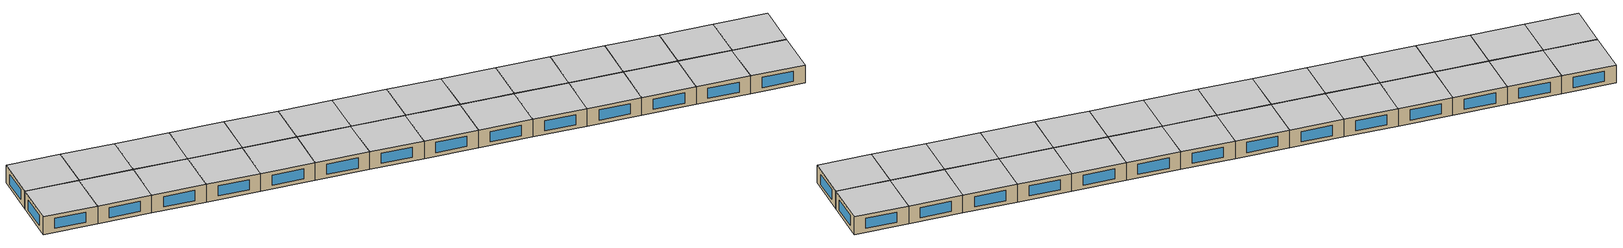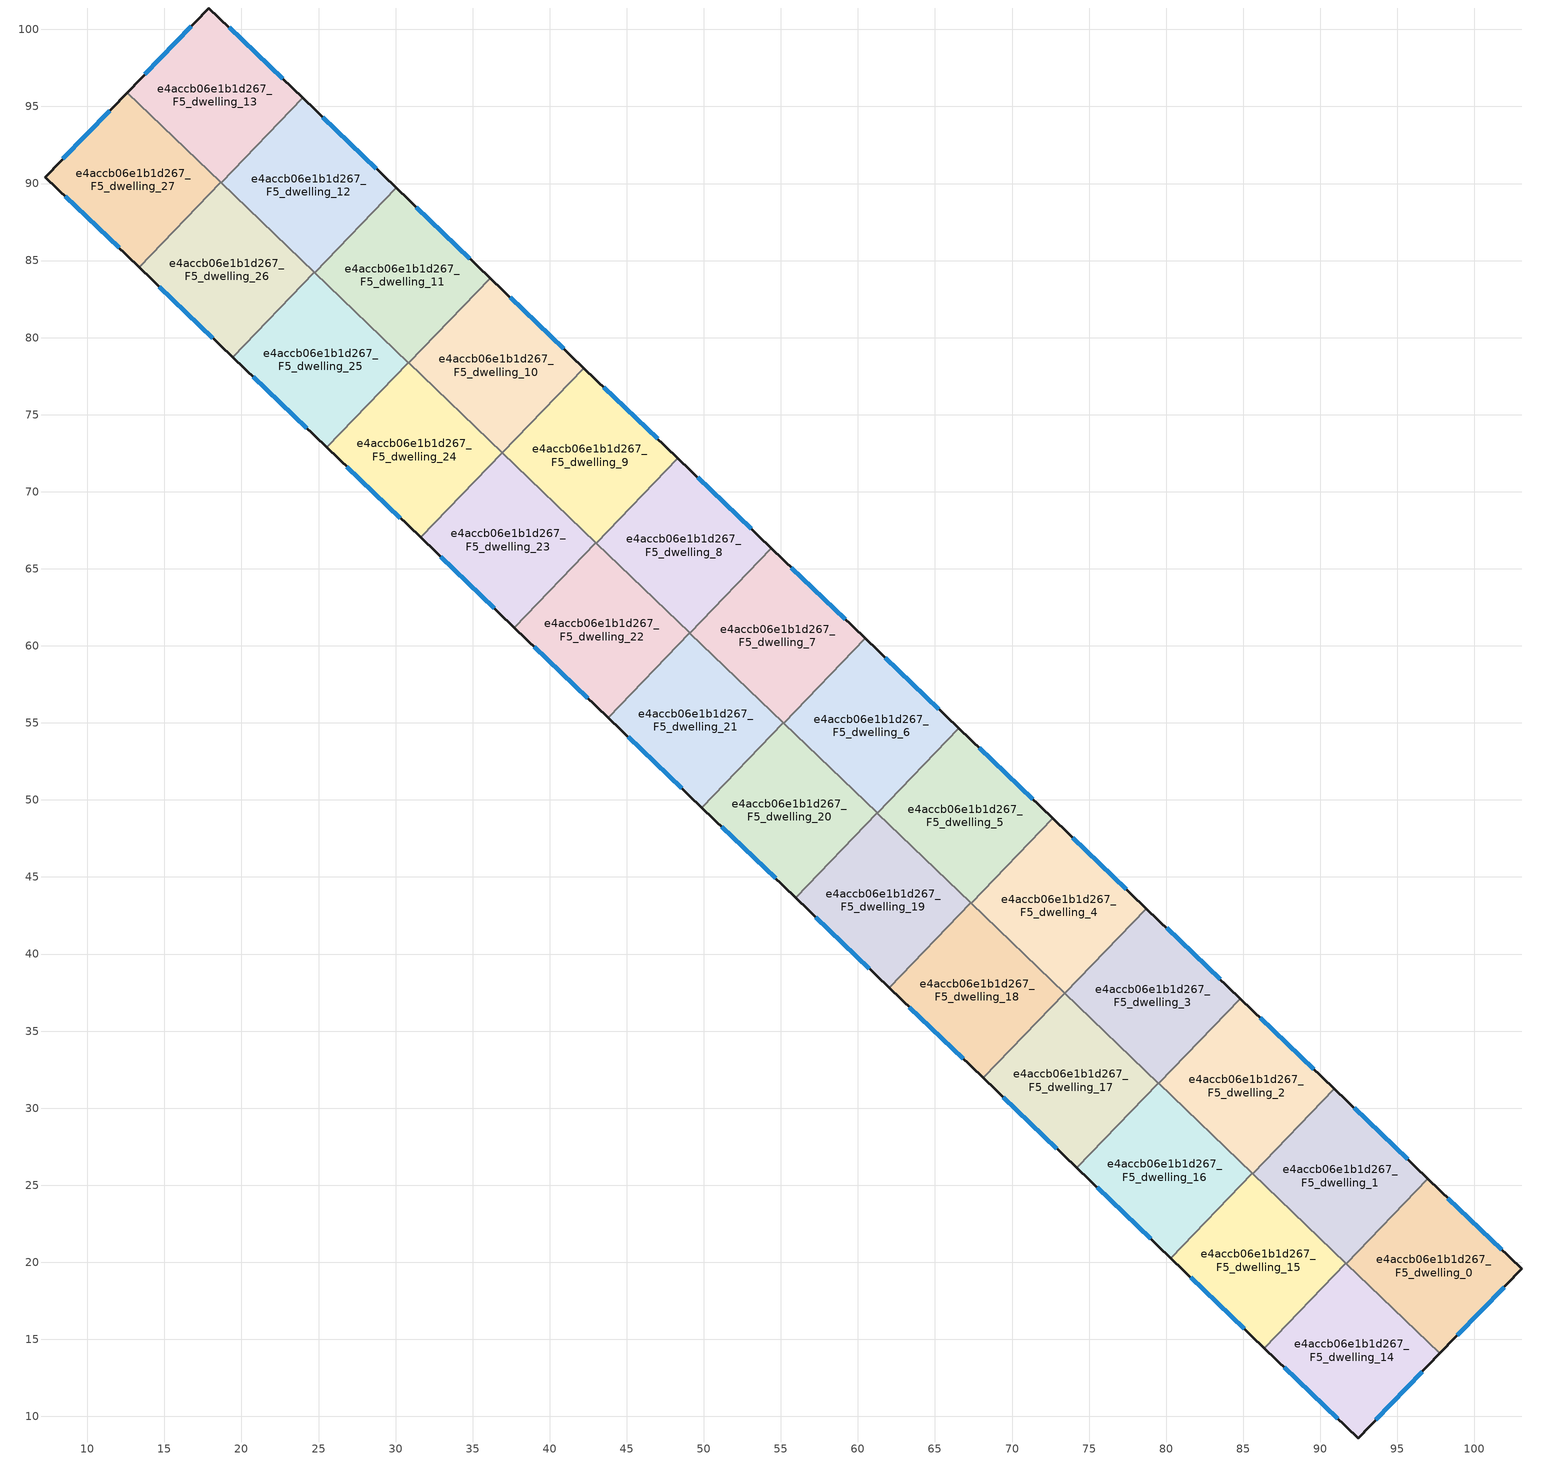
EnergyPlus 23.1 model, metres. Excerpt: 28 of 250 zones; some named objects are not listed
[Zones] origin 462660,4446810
e4accb06e1b1d267_F5_dwelling_0
 floor to e4accb06e1b1d267_F4_dwelling_0 (EU_floor_Construction): 103.08,19.57 97.77,14.08 91.69,19.91 96.98,25.42 z15
 wall outside (EU_wall_Construction): 97.77,14.08 103.08,19.57 96.98,25.42 z15:18
 wall to e4accb06e1b1d267_F5_dwelling_1 (EU_wall_Construction): 96.98,25.42 91.69,19.91 z15:18
 wall to e4accb06e1b1d267_F5_dwelling_14 (EU_wall_Construction): 91.69,19.91 97.77,14.08 z15:18
 window (EU_Window_Construction): 98.9,15.25 101.94,18.39 / 101.77,20.82 98.29,24.17 z15.64:17.36
 ceiling to e4accb06e1b1d267_F6_dwelling_0 (EU_floor_Construction): 97.77,14.08 103.08,19.57 96.98,25.42 91.69,19.91 z18
e4accb06e1b1d267_F5_dwelling_1
 floor to e4accb06e1b1d267_F4_dwelling_1 (EU_floor_Construction): 96.98,25.42 91.69,19.91 85.61,25.76 90.9,31.26 z15
 wall outside (EU_wall_Construction): 96.98,25.42 90.9,31.26 z15:18
 wall to e4accb06e1b1d267_F5_dwelling_2 (EU_wall_Construction): 90.9,31.26 85.61,25.76 z15:18
 wall to e4accb06e1b1d267_F5_dwelling_15 (EU_wall_Construction): 85.61,25.76 91.67,19.94 z15:18
 wall to e4accb06e1b1d267_F5_dwelling_14 (EU_wall_Construction): 91.67,19.93 91.69,19.91 z15:18
 window (EU_Window_Construction): 95.68,26.67 92.2,30.01 z15.64:17.36
 ceiling to e4accb06e1b1d267_F6_dwelling_1 (EU_floor_Construction): 91.69,19.91 96.98,25.42 90.9,31.26 85.61,25.76 z18
e4accb06e1b1d267_F5_dwelling_10
 floor to e4accb06e1b1d267_F4_dwelling_10 (EU_floor_Construction): 42.22,78.02 36.93,72.52 30.84,78.36 36.13,83.87 z15
 wall outside (EU_wall_Construction): 42.22,78.02 36.13,83.87 z15:18
 wall to e4accb06e1b1d267_F5_dwelling_9 (EU_wall_Construction): 36.93,72.52 42.22,78.02 z15:18
 wall to e4accb06e1b1d267_F5_dwelling_11 (EU_wall_Construction): 36.13,83.87 30.84,78.36 z15:18
 wall to e4accb06e1b1d267_F5_dwelling_24 (EU_wall_Construction): 30.84,78.36 36.91,72.54 z15:18
 wall to e4accb06e1b1d267_F5_dwelling_23 (EU_wall_Construction): 36.91,72.54 36.93,72.52 z15:18
 window (EU_Window_Construction): 40.91,79.27 37.44,82.62 z15.64:17.36
 ceiling to e4accb06e1b1d267_F6_dwelling_10 (EU_floor_Construction): 36.93,72.52 42.22,78.02 36.13,83.87 30.84,78.36 z18
e4accb06e1b1d267_F5_dwelling_11
 floor to e4accb06e1b1d267_F4_dwelling_11 (EU_floor_Construction): 36.13,83.87 30.84,78.36 24.76,84.21 30.05,89.71 z15
 wall outside (EU_wall_Construction): 36.13,83.87 30.05,89.71 z15:18
 wall to e4accb06e1b1d267_F5_dwelling_12 (EU_wall_Construction): 30.05,89.71 24.76,84.21 z15:18
 wall to e4accb06e1b1d267_F5_dwelling_25 (EU_wall_Construction): 24.76,84.21 30.82,78.38 z15:18
 wall to e4accb06e1b1d267_F5_dwelling_24 (EU_wall_Construction): 30.82,78.38 30.84,78.36 z15:18
 window (EU_Window_Construction): 34.83,85.12 31.35,88.46 z15.64:17.36
 ceiling to e4accb06e1b1d267_F6_dwelling_11 (EU_floor_Construction): 30.84,78.36 36.13,83.87 30.05,89.71 24.76,84.21 z18
e4accb06e1b1d267_F5_dwelling_12
 floor to e4accb06e1b1d267_F4_dwelling_12 (EU_floor_Construction): 30.05,89.71 24.76,84.21 18.67,90.05 23.96,95.56 z15
 wall outside (EU_wall_Construction): 30.05,89.71 23.96,95.56 z15:18
 wall to e4accb06e1b1d267_F5_dwelling_13 (EU_wall_Construction): 23.96,95.56 18.67,90.05 z15:18
 wall to e4accb06e1b1d267_F5_dwelling_26 (EU_wall_Construction): 18.67,90.05 24.74,84.23 z15:18
 wall to e4accb06e1b1d267_F5_dwelling_25 (EU_wall_Construction): 24.74,84.23 24.76,84.21 z15:18
 window (EU_Window_Construction): 28.74,90.96 25.27,94.3 z15.64:17.36
 ceiling to e4accb06e1b1d267_F6_dwelling_12 (EU_floor_Construction): 24.76,84.21 30.05,89.71 23.96,95.56 18.67,90.05 z18
e4accb06e1b1d267_F5_dwelling_13
 floor to e4accb06e1b1d267_F4_dwelling_13 (EU_floor_Construction): 23.96,95.56 18.67,90.05 12.58,95.91 17.89,101.39 z15
 wall outside (EU_wall_Construction): 23.96,95.56 17.89,101.39 12.58,95.91 z15:18
 wall to e4accb06e1b1d267_F5_dwelling_27 (EU_wall_Construction): 12.58,95.91 18.65,90.07 z15:18
 wall to e4accb06e1b1d267_F5_dwelling_26 (EU_wall_Construction): 18.65,90.07 18.67,90.05 z15:18
 window (EU_Window_Construction): 16.75,100.22 13.72,97.08 / 22.66,96.81 19.19,100.14 z15.64:17.36
 ceiling to e4accb06e1b1d267_F6_dwelling_13 (EU_floor_Construction): 18.67,90.05 23.96,95.56 17.89,101.39 12.58,95.91 z18
e4accb06e1b1d267_F5_dwelling_14
 floor to e4accb06e1b1d267_F4_dwelling_14 (EU_floor_Construction): 97.77,14.08 92.46,8.6 86.38,14.43 91.67,19.93 z15
 wall outside (EU_wall_Construction): 86.38,14.43 92.46,8.6 97.77,14.08 z15:18
 wall to e4accb06e1b1d267_F5_dwelling_15 (EU_wall_Construction): 91.67,19.93 86.38,14.43 z15:18
 window (EU_Window_Construction): 93.59,9.77 96.63,12.91 / 87.68,13.18 91.15,9.85 z15.64:17.36
 ceiling to e4accb06e1b1d267_F6_dwelling_14 (EU_floor_Construction): 92.46,8.6 97.77,14.08 91.67,19.93 86.38,14.43 z18
e4accb06e1b1d267_F5_dwelling_15
 floor to e4accb06e1b1d267_F4_dwelling_15 (EU_floor_Construction): 91.67,19.93 86.38,14.43 80.3,20.28 85.59,25.78 z15
 wall outside (EU_wall_Construction): 80.3,20.28 86.38,14.43 z15:18
 wall to e4accb06e1b1d267_F5_dwelling_16 (EU_wall_Construction): 85.59,25.78 80.3,20.28 z15:18
 wall to e4accb06e1b1d267_F5_dwelling_2 (EU_wall_Construction): 85.61,25.76 85.59,25.78 z15:18
 window (EU_Window_Construction): 81.6,19.02 85.08,15.68 z15.64:17.36
 ceiling to e4accb06e1b1d267_F6_dwelling_15 (EU_floor_Construction): 86.38,14.43 91.67,19.93 85.59,25.78 80.3,20.28 z18
e4accb06e1b1d267_F5_dwelling_16
 floor to e4accb06e1b1d267_F4_dwelling_16 (EU_floor_Construction): 85.59,25.78 80.3,20.28 74.21,26.12 79.5,31.62 z15
 wall outside (EU_wall_Construction): 74.21,26.12 80.3,20.28 z15:18
 wall to e4accb06e1b1d267_F5_dwelling_17 (EU_wall_Construction): 79.5,31.62 74.21,26.12 z15:18
 wall to e4accb06e1b1d267_F5_dwelling_2 (EU_wall_Construction): 85.59,25.78 79.52,31.6 z15:18
 wall to e4accb06e1b1d267_F5_dwelling_3 (EU_wall_Construction): 79.52,31.6 79.5,31.62 z15:18
 window (EU_Window_Construction): 75.52,24.87 78.99,21.53 z15.64:17.36
 ceiling to e4accb06e1b1d267_F6_dwelling_16 (EU_floor_Construction): 80.3,20.28 85.59,25.78 79.5,31.62 74.21,26.12 z18
e4accb06e1b1d267_F5_dwelling_17
 floor to e4accb06e1b1d267_F4_dwelling_17 (EU_floor_Construction): 79.5,31.62 74.21,26.12 68.13,31.96 73.41,37.47 z15
 wall outside (EU_wall_Construction): 68.13,31.96 74.21,26.12 z15:18
 wall to e4accb06e1b1d267_F5_dwelling_18 (EU_wall_Construction): 73.41,37.47 68.13,31.96 z15:18
 wall to e4accb06e1b1d267_F5_dwelling_3 (EU_wall_Construction): 79.5,31.62 73.44,37.45 z15:18
 wall to e4accb06e1b1d267_F5_dwelling_4 (EU_wall_Construction): 73.44,37.45 73.42,37.47 z15:18
 window (EU_Window_Construction): 69.43,30.71 72.91,27.37 z15.64:17.36
 ceiling to e4accb06e1b1d267_F6_dwelling_17 (EU_floor_Construction): 74.21,26.12 79.5,31.62 73.41,37.47 68.13,31.96 z18
e4accb06e1b1d267_F5_dwelling_18
 floor to e4accb06e1b1d267_F4_dwelling_18 (EU_floor_Construction): 73.41,37.47 68.13,31.96 62.04,37.81 67.33,43.31 z15
 wall outside (EU_wall_Construction): 62.04,37.81 68.13,31.96 z15:18
 wall to e4accb06e1b1d267_F5_dwelling_19 (EU_wall_Construction): 67.33,43.31 62.04,37.81 z15:18
 wall to e4accb06e1b1d267_F5_dwelling_4 (EU_wall_Construction): 73.41,37.47 67.35,43.29 z15:18
 wall to e4accb06e1b1d267_F5_dwelling_5 (EU_wall_Construction): 67.35,43.29 67.33,43.31 z15:18
 window (EU_Window_Construction): 63.35,36.56 66.82,33.22 z15.64:17.36
 ceiling to e4accb06e1b1d267_F6_dwelling_18 (EU_floor_Construction): 68.13,31.96 73.41,37.47 67.33,43.31 62.04,37.81 z18
e4accb06e1b1d267_F5_dwelling_19
 floor to e4accb06e1b1d267_F4_dwelling_19 (EU_floor_Construction): 67.33,43.31 62.04,37.81 55.96,43.65 61.24,49.16 z15
 wall outside (EU_wall_Construction): 55.96,43.65 62.04,37.81 z15:18
 wall to e4accb06e1b1d267_F5_dwelling_20 (EU_wall_Construction): 61.24,49.16 55.96,43.65 z15:18
 wall to e4accb06e1b1d267_F5_dwelling_5 (EU_wall_Construction): 67.33,43.31 61.27,49.14 z15:18
 wall to e4accb06e1b1d267_F5_dwelling_6 (EU_wall_Construction): 61.27,49.14 61.24,49.16 z15:18
 window (EU_Window_Construction): 57.26,42.4 60.74,39.06 z15.64:17.36
 ceiling to e4accb06e1b1d267_F6_dwelling_19 (EU_floor_Construction): 62.04,37.81 67.33,43.31 61.24,49.16 55.96,43.65 z18
e4accb06e1b1d267_F5_dwelling_2
 floor to e4accb06e1b1d267_F4_dwelling_2 (EU_floor_Construction): 90.9,31.26 85.61,25.76 79.52,31.6 84.81,37.11 z15
 wall outside (EU_wall_Construction): 90.9,31.26 84.81,37.11 z15:18
 wall to e4accb06e1b1d267_F5_dwelling_3 (EU_wall_Construction): 84.81,37.11 79.52,31.6 z15:18
 window (EU_Window_Construction): 89.59,32.52 86.11,35.86 z15.64:17.36
 ceiling to e4accb06e1b1d267_F6_dwelling_2 (EU_floor_Construction): 85.61,25.76 90.9,31.26 84.81,37.11 79.52,31.6 z18
e4accb06e1b1d267_F5_dwelling_20
 floor to e4accb06e1b1d267_F4_dwelling_20 (EU_floor_Construction): 61.24,49.16 55.96,43.65 49.87,49.5 55.16,55 z15
 wall outside (EU_wall_Construction): 49.87,49.5 55.96,43.65 z15:18
 wall to e4accb06e1b1d267_F5_dwelling_21 (EU_wall_Construction): 55.16,55 49.87,49.5 z15:18
 wall to e4accb06e1b1d267_F5_dwelling_6 (EU_wall_Construction): 61.24,49.16 55.18,54.98 z15:18
 wall to e4accb06e1b1d267_F5_dwelling_7 (EU_wall_Construction): 55.18,54.98 55.16,55 z15:18
 window (EU_Window_Construction): 51.18,48.25 54.65,44.9 z15.64:17.36
 ceiling to e4accb06e1b1d267_F6_dwelling_20 (EU_floor_Construction): 55.96,43.65 61.24,49.16 55.16,55 49.87,49.5 z18
e4accb06e1b1d267_F5_dwelling_21
 floor to e4accb06e1b1d267_F4_dwelling_21 (EU_floor_Construction): 55.16,55 49.87,49.5 43.79,55.34 49.08,60.85 z15
 wall outside (EU_wall_Construction): 43.79,55.34 49.87,49.5 z15:18
 wall to e4accb06e1b1d267_F5_dwelling_22 (EU_wall_Construction): 49.08,60.85 43.79,55.34 z15:18
 wall to e4accb06e1b1d267_F5_dwelling_7 (EU_wall_Construction): 55.16,55 49.1,60.83 z15:18
 wall to e4accb06e1b1d267_F5_dwelling_8 (EU_wall_Construction): 49.1,60.83 49.08,60.85 z15:18
 window (EU_Window_Construction): 45.09,54.09 48.57,50.75 z15.64:17.36
 ceiling to e4accb06e1b1d267_F6_dwelling_21 (EU_floor_Construction): 49.87,49.5 55.16,55 49.08,60.85 43.79,55.34 z18
e4accb06e1b1d267_F5_dwelling_22
 floor to e4accb06e1b1d267_F4_dwelling_22 (EU_floor_Construction): 49.08,60.85 43.79,55.34 37.7,61.19 42.99,66.69 z15
 wall outside (EU_wall_Construction): 37.7,61.19 43.79,55.34 z15:18
 wall to e4accb06e1b1d267_F5_dwelling_23 (EU_wall_Construction): 42.99,66.69 37.7,61.19 z15:18
 wall to e4accb06e1b1d267_F5_dwelling_8 (EU_wall_Construction): 49.08,60.85 43.01,66.67 z15:18
 wall to e4accb06e1b1d267_F5_dwelling_9 (EU_wall_Construction): 43.01,66.67 42.99,66.69 z15:18
 window (EU_Window_Construction): 39.01,59.94 42.48,56.59 z15.64:17.36
 ceiling to e4accb06e1b1d267_F6_dwelling_22 (EU_floor_Construction): 43.79,55.34 49.08,60.85 42.99,66.69 37.7,61.19 z18
e4accb06e1b1d267_F5_dwelling_23
 floor to e4accb06e1b1d267_F4_dwelling_23 (EU_floor_Construction): 42.99,66.69 37.7,61.19 31.62,67.03 36.91,72.54 z15
 wall outside (EU_wall_Construction): 31.62,67.03 37.7,61.19 z15:18
 wall to e4accb06e1b1d267_F5_dwelling_24 (EU_wall_Construction): 36.91,72.54 31.62,67.03 z15:18
 wall to e4accb06e1b1d267_F5_dwelling_9 (EU_wall_Construction): 42.99,66.69 36.93,72.52 z15:18
 window (EU_Window_Construction): 32.92,65.78 36.4,62.44 z15.64:17.36
 ceiling to e4accb06e1b1d267_F6_dwelling_23 (EU_floor_Construction): 37.7,61.19 42.99,66.69 36.91,72.54 31.62,67.03 z18
e4accb06e1b1d267_F5_dwelling_24
 floor to e4accb06e1b1d267_F4_dwelling_24 (EU_floor_Construction): 36.91,72.54 31.62,67.03 25.53,72.88 30.82,78.38 30.84,78.36 z15
 wall outside (EU_wall_Construction): 25.53,72.88 31.62,67.03 z15:18
 wall to e4accb06e1b1d267_F5_dwelling_25 (EU_wall_Construction): 30.82,78.38 25.53,72.88 z15:18
 window (EU_Window_Construction): 26.84,71.63 30.31,68.28 z15.64:17.36
 ceiling to e4accb06e1b1d267_F6_dwelling_24 (EU_floor_Construction): 31.62,67.03 36.91,72.54 30.84,78.36 30.82,78.38 25.53,72.88 z18
e4accb06e1b1d267_F5_dwelling_25
 floor to e4accb06e1b1d267_F4_dwelling_25 (EU_floor_Construction): 30.82,78.38 25.53,72.88 19.45,78.72 24.74,84.23 z15
 wall outside (EU_wall_Construction): 19.45,78.72 25.53,72.88 z15:18
 wall to e4accb06e1b1d267_F5_dwelling_26 (EU_wall_Construction): 24.74,84.23 19.45,78.72 z15:18
 window (EU_Window_Construction): 20.75,77.47 24.23,74.13 z15.64:17.36
 ceiling to e4accb06e1b1d267_F6_dwelling_25 (EU_floor_Construction): 25.53,72.88 30.82,78.38 24.74,84.23 19.45,78.72 z18
e4accb06e1b1d267_F5_dwelling_26
 floor to e4accb06e1b1d267_F4_dwelling_26 (EU_floor_Construction): 24.74,84.23 19.45,78.72 13.36,84.57 18.65,90.07 z15
 wall outside (EU_wall_Construction): 13.36,84.57 19.45,78.72 z15:18
 wall to e4accb06e1b1d267_F5_dwelling_27 (EU_wall_Construction): 18.65,90.07 13.36,84.57 z15:18
 window (EU_Window_Construction): 14.67,83.31 18.14,79.97 z15.64:17.36
 ceiling to e4accb06e1b1d267_F6_dwelling_26 (EU_floor_Construction): 19.45,78.72 24.74,84.23 18.65,90.07 13.36,84.57 z18
e4accb06e1b1d267_F5_dwelling_27
 floor to e4accb06e1b1d267_F4_dwelling_27 (EU_floor_Construction): 18.65,90.07 13.36,84.57 7.27,90.42 12.58,95.91 z15
 wall outside (EU_wall_Construction): 12.58,95.91 7.27,90.42 13.36,84.57 z15:18
 window (EU_Window_Construction): 8.57,89.17 12.06,85.82 / 11.44,94.73 8.41,91.6 z15.64:17.36
 ceiling to e4accb06e1b1d267_F6_dwelling_27 (EU_floor_Construction): 13.36,84.57 18.65,90.07 12.58,95.91 7.27,90.42 z18
e4accb06e1b1d267_F5_dwelling_3
 floor to e4accb06e1b1d267_F4_dwelling_3 (EU_floor_Construction): 84.81,37.11 79.52,31.6 73.44,37.45 78.73,42.95 z15
 wall outside (EU_wall_Construction): 84.81,37.11 78.73,42.95 z15:18
 wall to e4accb06e1b1d267_F5_dwelling_4 (EU_wall_Construction): 78.73,42.95 73.44,37.45 z15:18
 window (EU_Window_Construction): 83.51,38.36 80.03,41.7 z15.64:17.36
 ceiling to e4accb06e1b1d267_F6_dwelling_3 (EU_floor_Construction): 79.52,31.6 84.81,37.11 78.73,42.95 73.44,37.45 z18
e4accb06e1b1d267_F5_dwelling_4
 floor to e4accb06e1b1d267_F4_dwelling_4 (EU_floor_Construction): 78.73,42.95 73.44,37.45 67.35,43.29 72.64,48.8 z15
 wall outside (EU_wall_Construction): 78.73,42.95 72.64,48.8 z15:18
 wall to e4accb06e1b1d267_F5_dwelling_5 (EU_wall_Construction): 72.64,48.8 67.35,43.29 z15:18
 window (EU_Window_Construction): 77.42,44.21 73.94,47.55 z15.64:17.36
 ceiling to e4accb06e1b1d267_F6_dwelling_4 (EU_floor_Construction): 73.44,37.45 78.73,42.95 72.64,48.8 67.35,43.29 z18
e4accb06e1b1d267_F5_dwelling_5
 floor to e4accb06e1b1d267_F4_dwelling_5 (EU_floor_Construction): 72.64,48.8 67.35,43.29 61.27,49.14 66.56,54.64 z15
 wall outside (EU_wall_Construction): 72.64,48.8 66.56,54.64 z15:18
 wall to e4accb06e1b1d267_F5_dwelling_6 (EU_wall_Construction): 66.56,54.64 61.27,49.14 z15:18
 window (EU_Window_Construction): 71.34,50.05 67.86,53.39 z15.64:17.36
 ceiling to e4accb06e1b1d267_F6_dwelling_5 (EU_floor_Construction): 67.35,43.29 72.64,48.8 66.56,54.64 61.27,49.14 z18
e4accb06e1b1d267_F5_dwelling_6
 floor to e4accb06e1b1d267_F4_dwelling_6 (EU_floor_Construction): 66.56,54.64 61.27,49.14 55.18,54.98 60.47,60.49 z15
 wall outside (EU_wall_Construction): 66.56,54.64 60.47,60.49 z15:18
 wall to e4accb06e1b1d267_F5_dwelling_7 (EU_wall_Construction): 60.47,60.49 55.18,54.98 z15:18
 window (EU_Window_Construction): 65.25,55.9 61.78,59.24 z15.64:17.36
 ceiling to e4accb06e1b1d267_F6_dwelling_6 (EU_floor_Construction): 61.27,49.14 66.56,54.64 60.47,60.49 55.18,54.98 z18
e4accb06e1b1d267_F5_dwelling_7
 floor to e4accb06e1b1d267_F4_dwelling_7 (EU_floor_Construction): 60.47,60.49 55.18,54.98 49.1,60.83 54.39,66.33 z15
 wall outside (EU_wall_Construction): 60.47,60.49 54.39,66.33 z15:18
 wall to e4accb06e1b1d267_F5_dwelling_8 (EU_wall_Construction): 54.39,66.33 49.1,60.83 z15:18
 window (EU_Window_Construction): 59.17,61.74 55.69,65.08 z15.64:17.36
 ceiling to e4accb06e1b1d267_F6_dwelling_7 (EU_floor_Construction): 55.18,54.98 60.47,60.49 54.39,66.33 49.1,60.83 z18
e4accb06e1b1d267_F5_dwelling_8
 floor to e4accb06e1b1d267_F4_dwelling_8 (EU_floor_Construction): 54.39,66.33 49.1,60.83 43.01,66.67 48.3,72.18 z15
 wall outside (EU_wall_Construction): 54.39,66.33 48.3,72.18 z15:18
 wall to e4accb06e1b1d267_F5_dwelling_9 (EU_wall_Construction): 48.3,72.18 43.01,66.67 z15:18
 window (EU_Window_Construction): 53.08,67.58 49.61,70.93 z15.64:17.36
 ceiling to e4accb06e1b1d267_F6_dwelling_8 (EU_floor_Construction): 49.1,60.83 54.39,66.33 48.3,72.18 43.01,66.67 z18
e4accb06e1b1d267_F5_dwelling_9
 floor to e4accb06e1b1d267_F4_dwelling_9 (EU_floor_Construction): 48.3,72.18 43.01,66.67 36.93,72.52 42.22,78.02 z15
 wall outside (EU_wall_Construction): 48.3,72.18 42.22,78.02 z15:18
 window (EU_Window_Construction): 47,73.43 43.52,76.77 z15.64:17.36
 ceiling to e4accb06e1b1d267_F6_dwelling_9 (EU_floor_Construction): 43.01,66.67 48.3,72.18 42.22,78.02 36.93,72.52 z18
[Building]
EU S2 Campaign: North Axis=0; Terrain=City; Solar Distribution=FullExterior
[Site:Location]
Yerevan-Zvartnots.Intl.AP: Latitude=40.15; Longitude=44.383; Time Zone=4; Elevation=854
[SizingPeriod:WeatherFileDays]
AnnualSizingPeriod: Begin Month=1; Begin Day of Month=1; End Month=12; End Day of Month=31; Day of Week for Start Day=Monday; Use Weather File Daylight Saving Period=No; Use Weather File Rain and Snow Indicators=No
[MATERIAL]
EU_InternalMass_Material: Roughness=MediumRough; Thickness=0.1; Conductivity=1; Density=1800; Specific Heat=900; Thermal Absorptance=0.9; Solar Absorptance=0.7; Visible Absorptance=0.7
[MATERIAL:NOMASS] Roughness=MediumRough; Thermal Absorptance=0.9; Solar Absorptance=0.7; Visible Absorptance=0.7
Name | Thermal Resistance
EU_wall_NoMass | 1.05043
EU_floor_NoMass | 0.478065
[WINDOWMATERIAL:SIMPLEGLAZINGSYSTEM]
EU_Window_SimpleGlazing: UFactor=2.5566; Solar Heat Gain Coefficient=0.75; Visible Transmittance=0.75
[CONSTRUCTION]
EU_wall_Construction: EU_wall_NoMass
EU_floor_Construction: EU_floor_NoMass
EU_Window_Construction: EU_Window_SimpleGlazing
EU_InternalMass_Construction: EU_InternalMass_Material
[ZONE] Type=1; Multiplier=1; Ceiling Height=autocalculate; Floor Area=autocalculate; Part of Total Floor Area=Yes
Name | Volume
e4accb06e1b1d267_F5_dwelling_0 | 193.231
e4accb06e1b1d267_F5_dwelling_1; e4accb06e1b1d267_F5_dwelling_12; e4accb06e1b1d267_F5_dwelling_20 | 193.237
e4accb06e1b1d267_F5_dwelling_10 | 193.238
e4accb06e1b1d267_F5_dwelling_11 | 193.222
e4accb06e1b1d267_F5_dwelling_13 | 193.247
e4accb06e1b1d267_F5_dwelling_14 | 193.212
e4accb06e1b1d267_F5_dwelling_15; e4accb06e1b1d267_F5_dwelling_16; e4accb06e1b1d267_F5_dwelling_17; e4accb06e1b1d267_F5_dwelling_19; e4accb06e1b1d267_F5_dwelling_22 | 193.22
e4accb06e1b1d267_F5_dwelling_18; e4accb06e1b1d267_F5_dwelling_23 | 193.219
e4accb06e1b1d267_F5_dwelling_2 | 193.239
e4accb06e1b1d267_F5_dwelling_21 | 193.205
e4accb06e1b1d267_F5_dwelling_24 | 193.229
e4accb06e1b1d267_F5_dwelling_25; e4accb06e1b1d267_F5_dwelling_26 | 193.221
e4accb06e1b1d267_F5_dwelling_27 | 193.213
e4accb06e1b1d267_F5_dwelling_3; e4accb06e1b1d267_F5_dwelling_5; e4accb06e1b1d267_F5_dwelling_7; e4accb06e1b1d267_F5_dwelling_9 | 193.255
e4accb06e1b1d267_F5_dwelling_4 | 193.254
e4accb06e1b1d267_F5_dwelling_6 | 193.223
e4accb06e1b1d267_F5_dwelling_8 | 193.256
[INTERNALMASS] Construction=EU_InternalMass_Construction
Name | Zone or ZoneList | Surface Area
e4accb06e1b1d267_F5_dwelling_0_EU_InternalMass | e4accb06e1b1d267_F5_dwelling_0 | 64.4103
e4accb06e1b1d267_F5_dwelling_1_EU_InternalMass | e4accb06e1b1d267_F5_dwelling_1 | 64.4125
e4accb06e1b1d267_F5_dwelling_2_EU_InternalMass | e4accb06e1b1d267_F5_dwelling_2 | 64.4129
e4accb06e1b1d267_F5_dwelling_3_EU_InternalMass | e4accb06e1b1d267_F5_dwelling_3 | 64.4182
e4accb06e1b1d267_F5_dwelling_4_EU_InternalMass | e4accb06e1b1d267_F5_dwelling_4 | 64.4182
e4accb06e1b1d267_F5_dwelling_5_EU_InternalMass | e4accb06e1b1d267_F5_dwelling_5 | 64.4182
e4accb06e1b1d267_F5_dwelling_6_EU_InternalMass | e4accb06e1b1d267_F5_dwelling_6 | 64.4074
e4accb06e1b1d267_F5_dwelling_7_EU_InternalMass | e4accb06e1b1d267_F5_dwelling_7 | 64.4186
e4accb06e1b1d267_F5_dwelling_8_EU_InternalMass | e4accb06e1b1d267_F5_dwelling_8 | 64.4186
e4accb06e1b1d267_F5_dwelling_9_EU_InternalMass | e4accb06e1b1d267_F5_dwelling_9 | 64.4182
e4accb06e1b1d267_F5_dwelling_10_EU_InternalMass | e4accb06e1b1d267_F5_dwelling_10 | 64.4125
e4accb06e1b1d267_F5_dwelling_11_EU_InternalMass | e4accb06e1b1d267_F5_dwelling_11 | 64.4071
e4accb06e1b1d267_F5_dwelling_12_EU_InternalMass | e4accb06e1b1d267_F5_dwelling_12 | 64.4125
e4accb06e1b1d267_F5_dwelling_13_EU_InternalMass | e4accb06e1b1d267_F5_dwelling_13 | 64.416
e4accb06e1b1d267_F5_dwelling_14_EU_InternalMass | e4accb06e1b1d267_F5_dwelling_14 | 64.4042
e4accb06e1b1d267_F5_dwelling_15_EU_InternalMass | e4accb06e1b1d267_F5_dwelling_15 | 64.4065
e4accb06e1b1d267_F5_dwelling_16_EU_InternalMass | e4accb06e1b1d267_F5_dwelling_16 | 64.4067
e4accb06e1b1d267_F5_dwelling_17_EU_InternalMass | e4accb06e1b1d267_F5_dwelling_17 | 64.4067
e4accb06e1b1d267_F5_dwelling_18_EU_InternalMass | e4accb06e1b1d267_F5_dwelling_18 | 64.4063
e4accb06e1b1d267_F5_dwelling_19_EU_InternalMass | e4accb06e1b1d267_F5_dwelling_19 | 64.4067
e4accb06e1b1d267_F5_dwelling_20_EU_InternalMass | e4accb06e1b1d267_F5_dwelling_20 | 64.4124
e4accb06e1b1d267_F5_dwelling_21_EU_InternalMass | e4accb06e1b1d267_F5_dwelling_21 | 64.4016
e4accb06e1b1d267_F5_dwelling_22_EU_InternalMass | e4accb06e1b1d267_F5_dwelling_22 | 64.4067
e4accb06e1b1d267_F5_dwelling_23_EU_InternalMass | e4accb06e1b1d267_F5_dwelling_23 | 64.4063
e4accb06e1b1d267_F5_dwelling_24_EU_InternalMass | e4accb06e1b1d267_F5_dwelling_24 | 64.4115
e4accb06e1b1d267_F5_dwelling_25_EU_InternalMass | e4accb06e1b1d267_F5_dwelling_25 | 64.4069
e4accb06e1b1d267_F5_dwelling_26_EU_InternalMass | e4accb06e1b1d267_F5_dwelling_26 | 64.4069
e4accb06e1b1d267_F5_dwelling_27_EU_InternalMass | e4accb06e1b1d267_F5_dwelling_27 | 64.404
[OTHEREQUIPMENT] Fuel Type=Electricity; Design Level Calculation Method=Watts/Area; Power per Zone Floor Area=1; Fraction Latent=0; Fraction Radiant=0; Fraction Lost=0; Carbon Dioxide Generation Rate=0; EndUse Subcategory=EU_Step8_InternalGains
Name | Zone or ZoneList or Space or SpaceList | Schedule
EU_Step8_InternalGain_e4accb06e1b1d267_F5_dwelling_0_f000 | e4accb06e1b1d267_F5_dwelling_0 | EU_Step8_GainSchedule_e4accb06e1b1d267_F5_dwelling_0_f000
EU_Step8_InternalGain_e4accb06e1b1d267_F5_dwelling_1_f000 | e4accb06e1b1d267_F5_dwelling_1 | EU_Step8_GainSchedule_e4accb06e1b1d267_F5_dwelling_1_f000
EU_Step8_InternalGain_e4accb06e1b1d267_F5_dwelling_2_f000 | e4accb06e1b1d267_F5_dwelling_2 | EU_Step8_GainSchedule_e4accb06e1b1d267_F5_dwelling_2_f000
EU_Step8_InternalGain_e4accb06e1b1d267_F5_dwelling_3_f000 | e4accb06e1b1d267_F5_dwelling_3 | EU_Step8_GainSchedule_e4accb06e1b1d267_F5_dwelling_3_f000
EU_Step8_InternalGain_e4accb06e1b1d267_F5_dwelling_4_f000 | e4accb06e1b1d267_F5_dwelling_4 | EU_Step8_GainSchedule_e4accb06e1b1d267_F5_dwelling_4_f000
EU_Step8_InternalGain_e4accb06e1b1d267_F5_dwelling_5_f000 | e4accb06e1b1d267_F5_dwelling_5 | EU_Step8_GainSchedule_e4accb06e1b1d267_F5_dwelling_5_f000
EU_Step8_InternalGain_e4accb06e1b1d267_F5_dwelling_6_f000 | e4accb06e1b1d267_F5_dwelling_6 | EU_Step8_GainSchedule_e4accb06e1b1d267_F5_dwelling_6_f000
EU_Step8_InternalGain_e4accb06e1b1d267_F5_dwelling_7_f000 | e4accb06e1b1d267_F5_dwelling_7 | EU_Step8_GainSchedule_e4accb06e1b1d267_F5_dwelling_7_f000
EU_Step8_InternalGain_e4accb06e1b1d267_F5_dwelling_8_f000 | e4accb06e1b1d267_F5_dwelling_8 | EU_Step8_GainSchedule_e4accb06e1b1d267_F5_dwelling_8_f000
EU_Step8_InternalGain_e4accb06e1b1d267_F5_dwelling_9_f000 | e4accb06e1b1d267_F5_dwelling_9 | EU_Step8_GainSchedule_e4accb06e1b1d267_F5_dwelling_9_f000
EU_Step8_InternalGain_e4accb06e1b1d267_F5_dwelling_10_f000 | e4accb06e1b1d267_F5_dwelling_10 | EU_Step8_GainSchedule_e4accb06e1b1d267_F5_dwelling_10_f000
EU_Step8_InternalGain_e4accb06e1b1d267_F5_dwelling_11_f000 | e4accb06e1b1d267_F5_dwelling_11 | EU_Step8_GainSchedule_e4accb06e1b1d267_F5_dwelling_11_f000
EU_Step8_InternalGain_e4accb06e1b1d267_F5_dwelling_12_f000 | e4accb06e1b1d267_F5_dwelling_12 | EU_Step8_GainSchedule_e4accb06e1b1d267_F5_dwelling_12_f000
EU_Step8_InternalGain_e4accb06e1b1d267_F5_dwelling_13_f000 | e4accb06e1b1d267_F5_dwelling_13 | EU_Step8_GainSchedule_e4accb06e1b1d267_F5_dwelling_13_f000
EU_Step8_InternalGain_e4accb06e1b1d267_F5_dwelling_14_f000 | e4accb06e1b1d267_F5_dwelling_14 | EU_Step8_GainSchedule_e4accb06e1b1d267_F5_dwelling_14_f000
EU_Step8_InternalGain_e4accb06e1b1d267_F5_dwelling_15_f000 | e4accb06e1b1d267_F5_dwelling_15 | EU_Step8_GainSchedule_e4accb06e1b1d267_F5_dwelling_15_f000
EU_Step8_InternalGain_e4accb06e1b1d267_F5_dwelling_16_f000 | e4accb06e1b1d267_F5_dwelling_16 | EU_Step8_GainSchedule_e4accb06e1b1d267_F5_dwelling_16_f000
EU_Step8_InternalGain_e4accb06e1b1d267_F5_dwelling_17_f000 | e4accb06e1b1d267_F5_dwelling_17 | EU_Step8_GainSchedule_e4accb06e1b1d267_F5_dwelling_17_f000
EU_Step8_InternalGain_e4accb06e1b1d267_F5_dwelling_18_f000 | e4accb06e1b1d267_F5_dwelling_18 | EU_Step8_GainSchedule_e4accb06e1b1d267_F5_dwelling_18_f000
EU_Step8_InternalGain_e4accb06e1b1d267_F5_dwelling_19_f000 | e4accb06e1b1d267_F5_dwelling_19 | EU_Step8_GainSchedule_e4accb06e1b1d267_F5_dwelling_19_f000
EU_Step8_InternalGain_e4accb06e1b1d267_F5_dwelling_20_f000 | e4accb06e1b1d267_F5_dwelling_20 | EU_Step8_GainSchedule_e4accb06e1b1d267_F5_dwelling_20_f000
EU_Step8_InternalGain_e4accb06e1b1d267_F5_dwelling_21_f000 | e4accb06e1b1d267_F5_dwelling_21 | EU_Step8_GainSchedule_e4accb06e1b1d267_F5_dwelling_21_f000
EU_Step8_InternalGain_e4accb06e1b1d267_F5_dwelling_22_f000 | e4accb06e1b1d267_F5_dwelling_22 | EU_Step8_GainSchedule_e4accb06e1b1d267_F5_dwelling_22_f000
EU_Step8_InternalGain_e4accb06e1b1d267_F5_dwelling_23_f000 | e4accb06e1b1d267_F5_dwelling_23 | EU_Step8_GainSchedule_e4accb06e1b1d267_F5_dwelling_23_f000
EU_Step8_InternalGain_e4accb06e1b1d267_F5_dwelling_24_f000 | e4accb06e1b1d267_F5_dwelling_24 | EU_Step8_GainSchedule_e4accb06e1b1d267_F5_dwelling_24_f000
EU_Step8_InternalGain_e4accb06e1b1d267_F5_dwelling_25_f000 | e4accb06e1b1d267_F5_dwelling_25 | EU_Step8_GainSchedule_e4accb06e1b1d267_F5_dwelling_25_f000
EU_Step8_InternalGain_e4accb06e1b1d267_F5_dwelling_26_f000 | e4accb06e1b1d267_F5_dwelling_26 | EU_Step8_GainSchedule_e4accb06e1b1d267_F5_dwelling_26_f000
EU_Step8_InternalGain_e4accb06e1b1d267_F5_dwelling_27_f000 | e4accb06e1b1d267_F5_dwelling_27 | EU_Step8_GainSchedule_e4accb06e1b1d267_F5_dwelling_27_f000
[ZONEVENTILATION:DESIGNFLOWRATE] Schedule=EU_AlwaysOn; Design Flow Rate Calculation Method=AirChanges/Hour; Air Changes per Hour=0.557805; Ventilation Type=Natural; Fan Pressure Rise=0; Fan Total Efficiency=1; Constant Term Coefficient=1; Temperature Term Coefficient=0; Velocity Term Coefficient=0; Velocity Squared Term Coefficient=0; Minimum Indoor Temperature=-100; Maximum Indoor Temperature=100; Delta Temperature=-100; Minimum Outdoor Temperature=-100; Maximum Outdoor Temperature=100; Maximum Wind Speed=40
Name | Zone or ZoneList or Space or SpaceList
EU_ConstantAir_e4accb06e1b1d267_F5_dwelling_0 | e4accb06e1b1d267_F5_dwelling_0
EU_ConstantAir_e4accb06e1b1d267_F5_dwelling_1 | e4accb06e1b1d267_F5_dwelling_1
EU_ConstantAir_e4accb06e1b1d267_F5_dwelling_2 | e4accb06e1b1d267_F5_dwelling_2
EU_ConstantAir_e4accb06e1b1d267_F5_dwelling_3 | e4accb06e1b1d267_F5_dwelling_3
EU_ConstantAir_e4accb06e1b1d267_F5_dwelling_4 | e4accb06e1b1d267_F5_dwelling_4
EU_ConstantAir_e4accb06e1b1d267_F5_dwelling_5 | e4accb06e1b1d267_F5_dwelling_5
EU_ConstantAir_e4accb06e1b1d267_F5_dwelling_6 | e4accb06e1b1d267_F5_dwelling_6
EU_ConstantAir_e4accb06e1b1d267_F5_dwelling_7 | e4accb06e1b1d267_F5_dwelling_7
EU_ConstantAir_e4accb06e1b1d267_F5_dwelling_8 | e4accb06e1b1d267_F5_dwelling_8
EU_ConstantAir_e4accb06e1b1d267_F5_dwelling_9 | e4accb06e1b1d267_F5_dwelling_9
EU_ConstantAir_e4accb06e1b1d267_F5_dwelling_10 | e4accb06e1b1d267_F5_dwelling_10
EU_ConstantAir_e4accb06e1b1d267_F5_dwelling_11 | e4accb06e1b1d267_F5_dwelling_11
EU_ConstantAir_e4accb06e1b1d267_F5_dwelling_12 | e4accb06e1b1d267_F5_dwelling_12
EU_ConstantAir_e4accb06e1b1d267_F5_dwelling_13 | e4accb06e1b1d267_F5_dwelling_13
EU_ConstantAir_e4accb06e1b1d267_F5_dwelling_14 | e4accb06e1b1d267_F5_dwelling_14
EU_ConstantAir_e4accb06e1b1d267_F5_dwelling_15 | e4accb06e1b1d267_F5_dwelling_15
EU_ConstantAir_e4accb06e1b1d267_F5_dwelling_16 | e4accb06e1b1d267_F5_dwelling_16
EU_ConstantAir_e4accb06e1b1d267_F5_dwelling_17 | e4accb06e1b1d267_F5_dwelling_17
EU_ConstantAir_e4accb06e1b1d267_F5_dwelling_18 | e4accb06e1b1d267_F5_dwelling_18
EU_ConstantAir_e4accb06e1b1d267_F5_dwelling_19 | e4accb06e1b1d267_F5_dwelling_19
EU_ConstantAir_e4accb06e1b1d267_F5_dwelling_20 | e4accb06e1b1d267_F5_dwelling_20
EU_ConstantAir_e4accb06e1b1d267_F5_dwelling_21 | e4accb06e1b1d267_F5_dwelling_21
EU_ConstantAir_e4accb06e1b1d267_F5_dwelling_22 | e4accb06e1b1d267_F5_dwelling_22
EU_ConstantAir_e4accb06e1b1d267_F5_dwelling_23 | e4accb06e1b1d267_F5_dwelling_23
EU_ConstantAir_e4accb06e1b1d267_F5_dwelling_24 | e4accb06e1b1d267_F5_dwelling_24
EU_ConstantAir_e4accb06e1b1d267_F5_dwelling_25 | e4accb06e1b1d267_F5_dwelling_25
EU_ConstantAir_e4accb06e1b1d267_F5_dwelling_26 | e4accb06e1b1d267_F5_dwelling_26
EU_ConstantAir_e4accb06e1b1d267_F5_dwelling_27 | e4accb06e1b1d267_F5_dwelling_27
[HVACTEMPLATE:ZONE:IDEALLOADSAIRSYSTEM] System Availability Schedule=EU_AlwaysOn; Maximum Heating Supply Air Temperature=50; Minimum Cooling Supply Air Temperature=13; Maximum Heating Supply Air Humidity Ratio=0.0156; Minimum Cooling Supply Air Humidity Ratio=0.0077; Heating Limit=NoLimit; Cooling Limit=NoLimit; Heating Availability Schedule=EU_AlwaysOn; Cooling Availability Schedule=EU_CoolingOff; Dehumidification Control Type=ConstantSensibleHeatRatio; Cooling Sensible Heat Ratio=0.7; Dehumidification Setpoint=60; Humidification Control Type=None; Humidification Setpoint=30; Outdoor Air Method=None; Outdoor Air Flow Rate per Person=0.00944; Outdoor Air Flow Rate per Zone Floor Area=0; Outdoor Air Flow Rate per Zone=0; Demand Controlled Ventilation Type=None; Outdoor Air Economizer Type=NoEconomizer; Heat Recovery Type=None; Sensible Heat Recovery Effectiveness=0.7; Latent Heat Recovery Effectiveness=0.65
Name | Template Thermostat
e4accb06e1b1d267_F5_dwelling_0 | EU_HeatOnly_e4accb06e1b1d267_F5_dwelling_0
e4accb06e1b1d267_F5_dwelling_1 | EU_HeatOnly_e4accb06e1b1d267_F5_dwelling_1
e4accb06e1b1d267_F5_dwelling_2 | EU_HeatOnly_e4accb06e1b1d267_F5_dwelling_2
e4accb06e1b1d267_F5_dwelling_3 | EU_HeatOnly_e4accb06e1b1d267_F5_dwelling_3
e4accb06e1b1d267_F5_dwelling_4 | EU_HeatOnly_e4accb06e1b1d267_F5_dwelling_4
e4accb06e1b1d267_F5_dwelling_5 | EU_HeatOnly_e4accb06e1b1d267_F5_dwelling_5
e4accb06e1b1d267_F5_dwelling_6 | EU_HeatOnly_e4accb06e1b1d267_F5_dwelling_6
e4accb06e1b1d267_F5_dwelling_7 | EU_HeatOnly_e4accb06e1b1d267_F5_dwelling_7
e4accb06e1b1d267_F5_dwelling_8 | EU_HeatOnly_e4accb06e1b1d267_F5_dwelling_8
e4accb06e1b1d267_F5_dwelling_9 | EU_HeatOnly_e4accb06e1b1d267_F5_dwelling_9
e4accb06e1b1d267_F5_dwelling_10 | EU_HeatOnly_e4accb06e1b1d267_F5_dwelling_10
e4accb06e1b1d267_F5_dwelling_11 | EU_HeatOnly_e4accb06e1b1d267_F5_dwelling_11
e4accb06e1b1d267_F5_dwelling_12 | EU_HeatOnly_e4accb06e1b1d267_F5_dwelling_12
e4accb06e1b1d267_F5_dwelling_13 | EU_HeatOnly_e4accb06e1b1d267_F5_dwelling_13
e4accb06e1b1d267_F5_dwelling_14 | EU_HeatOnly_e4accb06e1b1d267_F5_dwelling_14
e4accb06e1b1d267_F5_dwelling_15 | EU_HeatOnly_e4accb06e1b1d267_F5_dwelling_15
e4accb06e1b1d267_F5_dwelling_16 | EU_HeatOnly_e4accb06e1b1d267_F5_dwelling_16
e4accb06e1b1d267_F5_dwelling_17 | EU_HeatOnly_e4accb06e1b1d267_F5_dwelling_17
e4accb06e1b1d267_F5_dwelling_18 | EU_HeatOnly_e4accb06e1b1d267_F5_dwelling_18
e4accb06e1b1d267_F5_dwelling_19 | EU_HeatOnly_e4accb06e1b1d267_F5_dwelling_19
e4accb06e1b1d267_F5_dwelling_20 | EU_HeatOnly_e4accb06e1b1d267_F5_dwelling_20
e4accb06e1b1d267_F5_dwelling_21 | EU_HeatOnly_e4accb06e1b1d267_F5_dwelling_21
e4accb06e1b1d267_F5_dwelling_22 | EU_HeatOnly_e4accb06e1b1d267_F5_dwelling_22
e4accb06e1b1d267_F5_dwelling_23 | EU_HeatOnly_e4accb06e1b1d267_F5_dwelling_23
e4accb06e1b1d267_F5_dwelling_24 | EU_HeatOnly_e4accb06e1b1d267_F5_dwelling_24
e4accb06e1b1d267_F5_dwelling_25 | EU_HeatOnly_e4accb06e1b1d267_F5_dwelling_25
e4accb06e1b1d267_F5_dwelling_26 | EU_HeatOnly_e4accb06e1b1d267_F5_dwelling_26
e4accb06e1b1d267_F5_dwelling_27 | EU_HeatOnly_e4accb06e1b1d267_F5_dwelling_27
[SIZING:ZONE] Zone Cooling Design Supply Air Temperature Input Method=SupplyAirTemperature; Zone Cooling Design Supply Air Temperature=13; Zone Heating Design Supply Air Temperature Input Method=SupplyAirTemperature; Zone Heating Design Supply Air Temperature=50; Zone Cooling Design Supply Air Humidity Ratio=0.008; Zone Heating Design Supply Air Humidity Ratio=0.008; Cooling Design Air Flow Method=DesignDay; Cooling Design Air Flow Rate=0; Cooling Minimum Air Flow per Zone Floor Area=0.000762; Cooling Minimum Air Flow=0; Cooling Minimum Air Flow Fraction=0.2; Heating Design Air Flow Method=DesignDay; Heating Design Air Flow Rate=0; Heating Maximum Air Flow per Zone Floor Area=0.002032; Heating Maximum Air Flow=0.141576; Heating Maximum Air Flow Fraction=0.3; Account for Dedicated Outdoor Air System=No; Dedicated Outdoor Air System Control Strategy=NeutralSupplyAir; Dedicated Outdoor Air Low Setpoint Temperature for Design=autosize; Dedicated Outdoor Air High Setpoint Temperature for Design=autosize; Zone Load Sizing Method=Sensible Load Only No Latent Load; Zone Latent Cooling Design Supply Air Humidity Ratio Input Method=HumidityRatioDifference; Zone Cooling Design Supply Air Humidity Ratio Difference=0.005; Zone Latent Heating Design Supply Air Humidity Ratio Input Method=HumidityRatioDifference; Zone Humidification Design Supply Air Humidity Ratio Difference=0.005
e4accb06e1b1d267_F5_dwelling_0; e4accb06e1b1d267_F5_dwelling_1; e4accb06e1b1d267_F5_dwelling_2; e4accb06e1b1d267_F5_dwelling_3; e4accb06e1b1d267_F5_dwelling_4; e4accb06e1b1d267_F5_dwelling_5; e4accb06e1b1d267_F5_dwelling_6; e4accb06e1b1d267_F5_dwelling_7; e4accb06e1b1d267_F5_dwelling_8; e4accb06e1b1d267_F5_dwelling_9; e4accb06e1b1d267_F5_dwelling_10; e4accb06e1b1d267_F5_dwelling_11; e4accb06e1b1d267_F5_dwelling_12; e4accb06e1b1d267_F5_dwelling_13; e4accb06e1b1d267_F5_dwelling_14; e4accb06e1b1d267_F5_dwelling_15; e4accb06e1b1d267_F5_dwelling_16; e4accb06e1b1d267_F5_dwelling_17; e4accb06e1b1d267_F5_dwelling_18; e4accb06e1b1d267_F5_dwelling_19; e4accb06e1b1d267_F5_dwelling_20; e4accb06e1b1d267_F5_dwelling_21; e4accb06e1b1d267_F5_dwelling_22; e4accb06e1b1d267_F5_dwelling_23; e4accb06e1b1d267_F5_dwelling_24; e4accb06e1b1d267_F5_dwelling_25; e4accb06e1b1d267_F5_dwelling_26; e4accb06e1b1d267_F5_dwelling_27
[SCHEDULE:CONSTANT]
Name | Hourly Value
EU_AlwaysOn | 1
EU_CoolingOff | 0
[SCHEDULE:FILE] Column Number=1; Rows to Skip at Top=0; Number of Hours of Data=8760; Column Separator=Comma; Interpolate to Timestep=No; Minutes per Item=60; Adjust Schedule for Daylight Savings=Yes
Name | File
EU_Step8_GainSchedule_e4accb06e1b1d267_F5_dwelling_0_f000 | ../../schedules/e4accb06e1b1d267/e4accb06e1b1d267_F5_dwelling_0_f000_gain.csv
EU_Step8_GainSchedule_e4accb06e1b1d267_F5_dwelling_1_f000 | ../../schedules/e4accb06e1b1d267/e4accb06e1b1d267_F5_dwelling_1_f000_gain.csv
EU_Step8_GainSchedule_e4accb06e1b1d267_F5_dwelling_2_f000 | ../../schedules/e4accb06e1b1d267/e4accb06e1b1d267_F5_dwelling_2_f000_gain.csv
EU_Step8_GainSchedule_e4accb06e1b1d267_F5_dwelling_3_f000 | ../../schedules/e4accb06e1b1d267/e4accb06e1b1d267_F5_dwelling_3_f000_gain.csv
EU_Step8_GainSchedule_e4accb06e1b1d267_F5_dwelling_4_f000 | ../../schedules/e4accb06e1b1d267/e4accb06e1b1d267_F5_dwelling_4_f000_gain.csv
EU_Step8_GainSchedule_e4accb06e1b1d267_F5_dwelling_5_f000 | ../../schedules/e4accb06e1b1d267/e4accb06e1b1d267_F5_dwelling_5_f000_gain.csv
EU_Step8_GainSchedule_e4accb06e1b1d267_F5_dwelling_6_f000 | ../../schedules/e4accb06e1b1d267/e4accb06e1b1d267_F5_dwelling_6_f000_gain.csv
EU_Step8_GainSchedule_e4accb06e1b1d267_F5_dwelling_7_f000 | ../../schedules/e4accb06e1b1d267/e4accb06e1b1d267_F5_dwelling_7_f000_gain.csv
EU_Step8_GainSchedule_e4accb06e1b1d267_F5_dwelling_8_f000 | ../../schedules/e4accb06e1b1d267/e4accb06e1b1d267_F5_dwelling_8_f000_gain.csv
EU_Step8_GainSchedule_e4accb06e1b1d267_F5_dwelling_9_f000 | ../../schedules/e4accb06e1b1d267/e4accb06e1b1d267_F5_dwelling_9_f000_gain.csv
EU_Step8_GainSchedule_e4accb06e1b1d267_F5_dwelling_10_f000 | ../../schedules/e4accb06e1b1d267/e4accb06e1b1d267_F5_dwelling_10_f000_gain.csv
EU_Step8_GainSchedule_e4accb06e1b1d267_F5_dwelling_11_f000 | ../../schedules/e4accb06e1b1d267/e4accb06e1b1d267_F5_dwelling_11_f000_gain.csv
EU_Step8_GainSchedule_e4accb06e1b1d267_F5_dwelling_12_f000 | ../../schedules/e4accb06e1b1d267/e4accb06e1b1d267_F5_dwelling_12_f000_gain.csv
EU_Step8_GainSchedule_e4accb06e1b1d267_F5_dwelling_13_f000 | ../../schedules/e4accb06e1b1d267/e4accb06e1b1d267_F5_dwelling_13_f000_gain.csv
EU_Step8_GainSchedule_e4accb06e1b1d267_F5_dwelling_14_f000 | ../../schedules/e4accb06e1b1d267/e4accb06e1b1d267_F5_dwelling_14_f000_gain.csv
EU_Step8_GainSchedule_e4accb06e1b1d267_F5_dwelling_15_f000 | ../../schedules/e4accb06e1b1d267/e4accb06e1b1d267_F5_dwelling_15_f000_gain.csv
EU_Step8_GainSchedule_e4accb06e1b1d267_F5_dwelling_16_f000 | ../../schedules/e4accb06e1b1d267/e4accb06e1b1d267_F5_dwelling_16_f000_gain.csv
EU_Step8_GainSchedule_e4accb06e1b1d267_F5_dwelling_17_f000 | ../../schedules/e4accb06e1b1d267/e4accb06e1b1d267_F5_dwelling_17_f000_gain.csv
EU_Step8_GainSchedule_e4accb06e1b1d267_F5_dwelling_18_f000 | ../../schedules/e4accb06e1b1d267/e4accb06e1b1d267_F5_dwelling_18_f000_gain.csv
EU_Step8_GainSchedule_e4accb06e1b1d267_F5_dwelling_19_f000 | ../../schedules/e4accb06e1b1d267/e4accb06e1b1d267_F5_dwelling_19_f000_gain.csv
EU_Step8_GainSchedule_e4accb06e1b1d267_F5_dwelling_20_f000 | ../../schedules/e4accb06e1b1d267/e4accb06e1b1d267_F5_dwelling_20_f000_gain.csv
EU_Step8_GainSchedule_e4accb06e1b1d267_F5_dwelling_21_f000 | ../../schedules/e4accb06e1b1d267/e4accb06e1b1d267_F5_dwelling_21_f000_gain.csv
EU_Step8_GainSchedule_e4accb06e1b1d267_F5_dwelling_22_f000 | ../../schedules/e4accb06e1b1d267/e4accb06e1b1d267_F5_dwelling_22_f000_gain.csv
EU_Step8_GainSchedule_e4accb06e1b1d267_F5_dwelling_23_f000 | ../../schedules/e4accb06e1b1d267/e4accb06e1b1d267_F5_dwelling_23_f000_gain.csv
EU_Step8_GainSchedule_e4accb06e1b1d267_F5_dwelling_24_f000 | ../../schedules/e4accb06e1b1d267/e4accb06e1b1d267_F5_dwelling_24_f000_gain.csv
EU_Step8_GainSchedule_e4accb06e1b1d267_F5_dwelling_25_f000 | ../../schedules/e4accb06e1b1d267/e4accb06e1b1d267_F5_dwelling_25_f000_gain.csv
EU_Step8_GainSchedule_e4accb06e1b1d267_F5_dwelling_26_f000 | ../../schedules/e4accb06e1b1d267/e4accb06e1b1d267_F5_dwelling_26_f000_gain.csv
EU_Step8_GainSchedule_e4accb06e1b1d267_F5_dwelling_27_f000 | ../../schedules/e4accb06e1b1d267/e4accb06e1b1d267_F5_dwelling_27_f000_gain.csv
